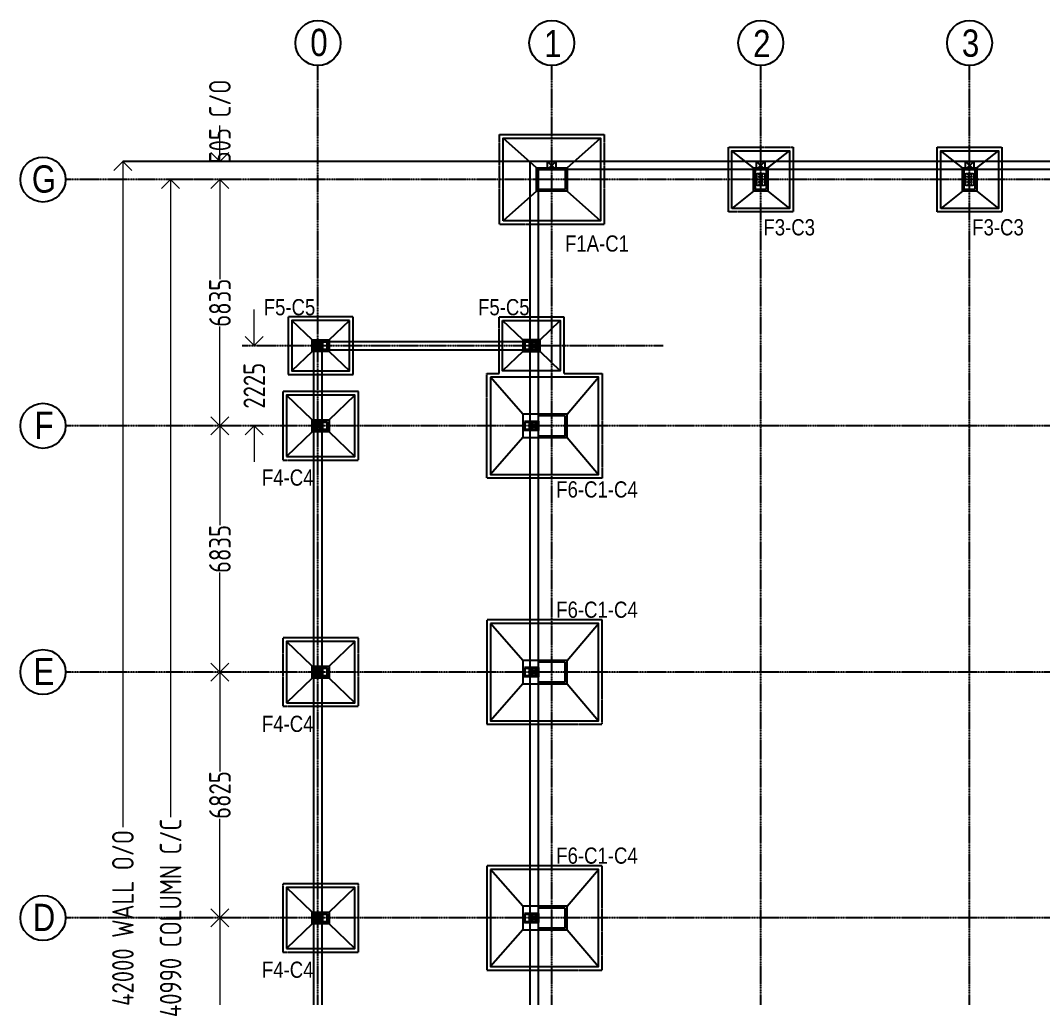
# Model space of a CAD drawing. Header units: millimetres. Extents: x 3470347 to 5996549, y -3470518 to 17149644.
# Drawn here: x 4469810 to 4498179, y 6694243 to 6721364 of the extents above; entities that cross this region are included whole.
import ezdxf

# ---------------------------------------------------------------- set-up
doc = ezdxf.new("R2010")
doc.units = ezdxf.units.MM
doc.header["$MEASUREMENT"] = 0
doc.header["$PDMODE"] = 35
doc.header["$PDSIZE"] = -5
for name, pattern in [('CENTER', [50.8, 31.75, -6.35, 6.35, -6.35]), ('CENTER2', [1.125, 0.75, -0.125, 0.125, -0.125]), ('DASHED2', [0.375, 0.25, -0.125])]:
    doc.linetypes.add(name, pattern=pattern)
doc.layers.get('0').update_dxf_attribs({"linetype": 'CONTINUOUS', "lineweight": 25})
doc.layers.get('DEFPOINTS').update_dxf_attribs({"linetype": 'CONTINUOUS', "lineweight": 25})
for name, color, linetype, lineweight in [('L5', 10, 'CONTINUOUS', 40), ('PV_TEXT_ROMANS', 7, 'CONTINUOUS', 0), ('rDIMension', 1, 'CONTINUOUS', 18)]:
    doc.layers.add(name, color=color, linetype=linetype, lineweight=lineweight)
doc.layers.add('see level', color=2, linetype='CONTINUOUS')
doc.layers.add('SnT-CENTER2', color=8, linetype='CENTER')
doc.styles.add('DIM', font='geniso.shx', dxfattribs={"width": 0.85})
doc.styles.add('J.P', font='ARIALN.TTF')
doc.dimstyles.new('ST-100', dxfattribs={"dimscale": 100, "dimtxt": 7, "dimasz": 5, "dimexe": 0.18, "dimexo": 0.0625, "dimgap": 0.2, "dimtad": 0, "dimdec": 0, "dimzin": 0, "dimdsep": 46, "dimtxsty": 'DIM', "dimblk": 'OPEN90', "dimcen": 0.09, "dimclrd": 256, "dimclrt": 7, "dimadec": 0, "dimazin": 0, "dimtfac": 1, "dimtdec": 0, "dimtofl": 0, "dimtmove": 0, "dimatfit": 3, "dimldrblk": 'OPEN90', "dimfxl": 1, "dimtolj": 1, "dimtzin": 0, "dimlwd": -1, "dimarcsym": 0})

# ---------------------------------------------------------------- blocks, each defined once
blk = doc.blocks.new('_Open90')
at = {"color": 0, "linetype": 'ByBlock', "lineweight": -2}
for p, q in [((0, 0), (-1, 0)), ((-0.5, 0.5), (0, 0)), ((0, 0), (-0.5, -0.5))]:
    blk.add_line(p, q, dxfattribs=at)
blk = doc.blocks.new('*D1359')
at = {"layer": 'DEFPOINTS', "color": 0}
for p in [(4475347, 6696452), (4475716, 6696452), (4475716, 6689627)]:
    blk.add_point(p, dxfattribs=at)
at = {"layer": 'rDIMension', "color": 0, "lineweight": -2}
for p, q in [((4475716, 6696452), (4475347, 6696452)), ((4475716, 6689627), (4475347, 6689627))]:
    blk.add_line(p, q, dxfattribs=at)
at = {"layer": 'rDIMension'}
for p, q in [((4475347, 6695952), (4475347, 6693697)), ((4475347, 6690127), (4475347, 6692382))]:
    blk.add_line(p, q, dxfattribs=at)
at = {"layer": 'rDIMension', "xscale": 500, "yscale": 500, "zscale": 500}
for p, rotation in [((4475347, 6696452), 90), ((4475347, 6689627), 270)]:
    blk.add_blockref('_Open90', p, dxfattribs=dict(at, rotation=rotation))
at = {"layer": 'rDIMension', "color": 7, "insert": (4475347, 6693039), "char_height": 600, "attachment_point": 5, "rotation": 90, "style": 'DIM'}
blk.add_mtext('\\A1;6825', dxfattribs=at)
blk = doc.blocks.new('*D1360')
at = {"layer": 'DEFPOINTS', "color": 0}
for p in [(4475347, 6703277), (4475716, 6703277), (4475716, 6696452)]:
    blk.add_point(p, dxfattribs=at)
at = {"layer": 'rDIMension', "color": 0, "lineweight": -2}
for p, q in [((4475716, 6703277), (4475347, 6703277)), ((4475716, 6696452), (4475347, 6696452))]:
    blk.add_line(p, q, dxfattribs=at)
at = {"layer": 'rDIMension'}
for p, q in [((4475347, 6702777), (4475347, 6700522)), ((4475347, 6696952), (4475347, 6699207))]:
    blk.add_line(p, q, dxfattribs=at)
at = {"layer": 'rDIMension', "xscale": 500, "yscale": 500, "zscale": 500}
for p, rotation in [((4475347, 6703277), 90), ((4475347, 6696452), 270)]:
    blk.add_blockref('_Open90', p, dxfattribs=dict(at, rotation=rotation))
at = {"layer": 'rDIMension', "color": 7, "insert": (4475347, 6699864), "char_height": 600, "attachment_point": 5, "rotation": 90, "style": 'DIM'}
blk.add_mtext('\\A1;6825', dxfattribs=at)
blk = doc.blocks.new('*D1361')
at = {"layer": 'DEFPOINTS', "color": 0}
for p in [(4475347, 6710112), (4475716, 6710112), (4475716, 6703277)]:
    blk.add_point(p, dxfattribs=at)
at = {"layer": 'rDIMension', "color": 0, "lineweight": -2}
for p, q in [((4475716, 6710112), (4475347, 6710112)), ((4475716, 6703277), (4475347, 6703277))]:
    blk.add_line(p, q, dxfattribs=at)
at = {"layer": 'rDIMension'}
for p, q in [((4475347, 6709612), (4475347, 6707352)), ((4475347, 6703777), (4475347, 6706037))]:
    blk.add_line(p, q, dxfattribs=at)
at = {"layer": 'rDIMension', "xscale": 500, "yscale": 500, "zscale": 500}
for p, rotation in [((4475347, 6710112), 90), ((4475347, 6703277), 270)]:
    blk.add_blockref('_Open90', p, dxfattribs=dict(at, rotation=rotation))
at = {"layer": 'rDIMension', "color": 7, "insert": (4475347, 6706694), "char_height": 600, "attachment_point": 5, "rotation": 90, "style": 'DIM'}
blk.add_mtext('\\A1;6835', dxfattribs=at)
blk = doc.blocks.new('*D1362')
at = {"layer": 'DEFPOINTS', "color": 0}
for p in [(4475347, 6716947), (4475716, 6716947), (4475716, 6710112)]:
    blk.add_point(p, dxfattribs=at)
at = {"layer": 'rDIMension', "color": 0, "lineweight": -2}
for p, q in [((4475716, 6716947), (4475347, 6716947)), ((4475716, 6710112), (4475347, 6710112))]:
    blk.add_line(p, q, dxfattribs=at)
at = {"layer": 'rDIMension'}
for p, q in [((4475347, 6716447), (4475347, 6714187)), ((4475347, 6710612), (4475347, 6712872))]:
    blk.add_line(p, q, dxfattribs=at)
at = {"layer": 'rDIMension', "xscale": 500, "yscale": 500, "zscale": 500}
for p, rotation in [((4475347, 6716947), 90), ((4475347, 6710112), 270)]:
    blk.add_blockref('_Open90', p, dxfattribs=dict(at, rotation=rotation))
at = {"layer": 'rDIMension', "color": 7, "insert": (4475347, 6713529), "char_height": 600, "attachment_point": 5, "rotation": 90, "style": 'DIM'}
blk.add_mtext('\\A1;6835', dxfattribs=at)
blk = doc.blocks.new('*D1363')
at = {"layer": 'DEFPOINTS', "color": 0}
for p in [(4473979, 6716947), (4474564, 6716947), (4473979, 6675957)]:
    blk.add_point(p, dxfattribs=at)
at = {"layer": 'rDIMension', "color": 0, "lineweight": -2}
for p, q in [((4474564, 6716947), (4473979, 6716947)), ((4473979, 6675957), (4473979, 6675957))]:
    blk.add_line(p, q, dxfattribs=at)
at = {"layer": 'rDIMension'}
for p, q in [((4473979, 6716447), (4473979, 6699253)), ((4473979, 6676457), (4473979, 6693651))]:
    blk.add_line(p, q, dxfattribs=at)
at = {"layer": 'rDIMension', "xscale": 500, "yscale": 500, "zscale": 500}
for p, rotation in [((4473979, 6716947), 90), ((4473979, 6675957), 270)]:
    blk.add_blockref('_Open90', p, dxfattribs=dict(at, rotation=rotation))
at = {"layer": 'rDIMension', "color": 7, "insert": (4473979, 6696452), "char_height": 600, "attachment_point": 5, "rotation": 90, "style": 'DIM'}
blk.add_mtext('\\A1;40990 COLUMN C/C', dxfattribs=at)
blk = doc.blocks.new('*D1364')
at = {"layer": 'DEFPOINTS', "color": 0}
for p in [(4472655, 6717452), (4483953, 6717452), (4483953, 6675452)]:
    blk.add_point(p, dxfattribs=at)
at = {"layer": 'rDIMension', "color": 0, "lineweight": -2}
for p, q in [((4483953, 6717452), (4472655, 6717452)), ((4483953, 6675452), (4472655, 6675452))]:
    blk.add_line(p, q, dxfattribs=at)
at = {"layer": 'rDIMension'}
for p, q in [((4472655, 6716952), (4472655, 6698971)), ((4472655, 6675952), (4472655, 6693933))]:
    blk.add_line(p, q, dxfattribs=at)
at = {"layer": 'rDIMension', "xscale": 500, "yscale": 500, "zscale": 500}
for p, rotation in [((4472655, 6717452), 90), ((4472655, 6675452), 270)]:
    blk.add_blockref('_Open90', p, dxfattribs=dict(at, rotation=rotation))
at = {"layer": 'rDIMension', "color": 7, "insert": (4472655, 6696452), "char_height": 600, "attachment_point": 5, "rotation": 90, "style": 'DIM'}
blk.add_mtext('\\A1;42000 WALL O/O', dxfattribs=at)
blk = doc.blocks.new('BP33')
at = {"color": 3, "lineweight": 0}
for points in [[(2537412, -2957452), (2537412, -2957602), (2537418, -2957602), (2537418, -2957452)], [(2537418, -2957525), (2537718, -2957525), (2537718, -2957530), (2537418, -2957530)], [(2537724, -2957452), (2537724, -2957602), (2537718, -2957602), (2537718, -2957452)]]:
    blk.add_lwpolyline(points, close=True, dxfattribs=at)
at = {"color": 4, "lineweight": 0}
for points in [[(2537564, -2957525), (2537564, -2957465), (2537572, -2957465), (2537572, -2957525)], [(2537564, -2957530), (2537564, -2957590), (2537572, -2957590), (2537572, -2957530)]]:
    blk.add_lwpolyline(points, close=True, dxfattribs=at)
at = {"color": 2, "lineweight": 0}
for centre in [(2537493, -2957487), (2537493, -2957567), (2537643, -2957487), (2537643, -2957567)]:
    blk.add_circle(centre, 10, dxfattribs=at)
at = {"layer": 'see level', "color": 8, "linetype": 'CENTER2', "lineweight": 0, "ltscale": 0.1}
for p, q in [((2537743, -2957487), (2537393, -2957487)), ((2537393, -2957567), (2537743, -2957567)), ((2537493, -2957427), (2537493, -2957627)), ((2537643, -2957427), (2537643, -2957627))]:
    blk.add_line(p, q, dxfattribs=at)
at = {"layer": 'see level', "color": 1, "linetype": 'ByBlock', "lineweight": 0}
blk.add_lwpolyline([(2537393, -2957427), (2537393, -2957627), (2537743, -2957627), (2537743, -2957427)], close=True, dxfattribs=at)
blk = doc.blocks.new('*D1332')
at = {"layer": 'DEFPOINTS', "color": 0}
for p in [(4476300, 6712337), (4476300, 6712337), (4476300, 6710112)]:
    blk.add_point(p, dxfattribs=at)
at = {"layer": 'rDIMension'}
for p, q in [((4476300, 6712837), (4476300, 6713337)), ((4476300, 6709612), (4476300, 6709112))]:
    blk.add_line(p, q, dxfattribs=at)
at = {"layer": 'rDIMension', "color": 0, "lineweight": -2}
for p, q in [((4476300, 6712337), (4476300, 6712337)), ((4476300, 6710112), (4476300, 6710112))]:
    blk.add_line(p, q, dxfattribs=at)
at = {"layer": 'rDIMension', "xscale": 500, "yscale": 500, "zscale": 500}
for p, rotation in [((4476300, 6712337), 270), ((4476300, 6710112), 90)]:
    blk.add_blockref('_Open90', p, dxfattribs=dict(at, rotation=rotation))
at = {"layer": 'rDIMension', "color": 7, "insert": (4476300, 6711224), "char_height": 600, "attachment_point": 5, "rotation": 90, "style": 'DIM'}
blk.add_mtext('\\A1;2225', dxfattribs=at)
blk = doc.blocks.new('*D1341')
at = {"layer": 'DEFPOINTS', "color": 0}
for p in [(4475347, 6717452), (4475769, 6717452), (4475769, 6716947)]:
    blk.add_point(p, dxfattribs=at)
at = {"layer": 'rDIMension'}
for p, q in [((4475347, 6717952), (4475347, 6718452)), ((4475347, 6716447), (4475347, 6715947))]:
    blk.add_line(p, q, dxfattribs=at)
at = {"layer": 'rDIMension', "color": 0, "lineweight": -2}
for p, q in [((4475769, 6717452), (4475347, 6717452)), ((4475769, 6716947), (4475347, 6716947))]:
    blk.add_line(p, q, dxfattribs=at)
at = {"layer": 'rDIMension', "xscale": 500, "yscale": 500, "zscale": 500}
for p, rotation in [((4475347, 6717452), 270), ((4475347, 6716947), 90)]:
    blk.add_blockref('_Open90', p, dxfattribs=dict(at, rotation=rotation))
at = {"layer": 'rDIMension', "color": 7, "insert": (4475347, 6718559), "char_height": 600, "attachment_point": 5, "rotation": 90, "style": 'DIM'}
blk.add_mtext('\\A1;505 C/O', dxfattribs=at)

msp = doc.modelspace()

# ---------------------------------------------------------------- linework, layer by layer
at = {"color": 7, "linetype": 'DASHED2'}
for points in [[(4483107.76, 6715696.99), (4483107.76, 6718196.99), (4486007.76, 6718196.99), (4486007.76, 6715696.99)], [(4489457.76, 6716046.99), (4489457.76, 6717846.99), (4491257.76, 6717846.99), (4491257.76, 6716046.99)], [(4495252.76, 6716046.99), (4495252.76, 6717846.99), (4497052.76, 6717846.99), (4497052.76, 6716046.99)], [(4479042.76, 6713136.99), (4477242.76, 6713136.99), (4477242.76, 6711536.99), (4479042.76, 6711536.99)], [(4477092.76, 6709161.99), (4479192.76, 6709161.99), (4479192.76, 6711061.99), (4477092.76, 6711061.99)], [(4482752.76, 6704726.99), (4482752.76, 6701826.99), (4485952.76, 6701826.99), (4485952.76, 6704726.99)], [(4477092.76, 6702326.99), (4479192.76, 6702326.99), (4479192.76, 6704226.99), (4477092.76, 6704226.99)], [(4482752.76, 6697901.99), (4482752.76, 6695001.99), (4485952.76, 6695001.99), (4485952.76, 6697901.99)], [(4477092.76, 6695501.99), (4479192.76, 6695501.99), (4479192.76, 6697401.99), (4477092.76, 6697401.99)]]:
    msp.add_lwpolyline(points, close=True, dxfattribs=at)
at = {"color": 30}
for points in [[(4483207.76, 6715796.99), (4483207.76, 6718096.99), (4485907.76, 6718096.99), (4485907.76, 6715796.99)], [(4489557.76, 6716146.99), (4489557.76, 6717746.99), (4491157.76, 6717746.99), (4491157.76, 6716146.99)], [(4495352.76, 6716146.99), (4495352.76, 6717746.99), (4496952.76, 6717746.99), (4496952.76, 6716146.99)], [(4484982.76, 6716621.99), (4484132.76, 6716621.99), (4484132.76, 6717271.99), (4484982.76, 6717271.99)], [(4490557.76, 6716621.99), (4490157.76, 6716621.99), (4490157.76, 6717271.99), (4490557.76, 6717271.99)], [(4496352.76, 6716621.99), (4495952.76, 6716621.99), (4495952.76, 6717271.99), (4496352.76, 6717271.99)], [(4478942.76, 6713036.99), (4477342.76, 6713036.99), (4477342.76, 6711636.99), (4478942.76, 6711636.99)], [(4483192.76, 6713036.99), (4484792.76, 6713036.99), (4484792.76, 6711636.99), (4483192.76, 6711636.99)], [(4477902.76, 6712171.99), (4477902.76, 6712501.99), (4478382.76, 6712501.99), (4478382.76, 6712171.99)], [(4484232.76, 6712171.99), (4484232.76, 6712501.99), (4483752.76, 6712501.99), (4483752.76, 6712171.99)], [(4482852.76, 6711461.99), (4482852.76, 6708761.99), (4485852.76, 6708761.99), (4485852.76, 6711461.99)], [(4477192.76, 6709261.99), (4479092.76, 6709261.99), (4479092.76, 6710961.99), (4477192.76, 6710961.99)], [(4484982.76, 6710436.99), (4483752.76, 6710436.99), (4483752.76, 6709786.99), (4484982.76, 6709786.99)], [(4478382.76, 6710276.99), (4478382.76, 6709946.99), (4477902.76, 6709946.99), (4477902.76, 6710276.99)], [(4482852.76, 6704626.99), (4482852.76, 6701926.99), (4485852.76, 6701926.99), (4485852.76, 6704626.99)], [(4477192.76, 6702426.99), (4479092.76, 6702426.99), (4479092.76, 6704126.99), (4477192.76, 6704126.99)], [(4484982.76, 6703601.99), (4483752.76, 6703601.99), (4483752.76, 6702951.99), (4484982.76, 6702951.99)], [(4478382.76, 6703441.99), (4478382.76, 6703111.99), (4477902.76, 6703111.99), (4477902.76, 6703441.99)], [(4482852.76, 6697801.99), (4482852.76, 6695101.99), (4485852.76, 6695101.99), (4485852.76, 6697801.99)], [(4477192.76, 6695601.99), (4479092.76, 6695601.99), (4479092.76, 6697301.99), (4477192.76, 6697301.99)], [(4484982.76, 6696776.99), (4483752.76, 6696776.99), (4483752.76, 6696126.99), (4484982.76, 6696126.99)], [(4478382.76, 6696616.99), (4478382.76, 6696286.99), (4477902.76, 6696286.99), (4477902.76, 6696616.99)]]:
    msp.add_lwpolyline(points, close=True, dxfattribs=at)
for points in [[(4484132.76, 6717271.99), (4483207.76, 6718096.99)], [(4484982.76, 6717271.99), (4485907.76, 6718096.99)], [(4490157.76, 6717271.99), (4489557.76, 6717746.99)], [(4490557.76, 6717271.99), (4491157.76, 6717746.99)], [(4495952.76, 6717271.99), (4495352.76, 6717746.99)], [(4496352.76, 6717271.99), (4496952.76, 6717746.99)], [(4484132.76, 6716621.99), (4483207.76, 6715796.99)], [(4484982.76, 6716621.99), (4485907.76, 6715796.99)], [(4490157.76, 6716621.99), (4489557.76, 6716146.99)], [(4490557.76, 6716621.99), (4491157.76, 6716146.99)], [(4495952.76, 6716621.99), (4495352.76, 6716146.99)], [(4496352.76, 6716621.99), (4496952.76, 6716146.99)], [(4477902.76, 6712501.99), (4477342.76, 6713036.99)], [(4478382.76, 6712501.99), (4478942.76, 6713036.99)], [(4483752.76, 6712501.99), (4483192.76, 6713036.99)], [(4484232.76, 6712501.99), (4484792.76, 6713036.99)], [(4477902.76, 6712171.99), (4477342.76, 6711636.99)], [(4478382.76, 6712171.99), (4478942.76, 6711636.99)], [(4483752.76, 6712171.99), (4483192.76, 6711636.99)], [(4484232.76, 6712171.99), (4484792.76, 6711636.99)], [(4483752.76, 6710436.99), (4482852.76, 6711461.99)], [(4484982.76, 6710436.99), (4485852.76, 6711461.99)], [(4477902.76, 6710276.99), (4477192.76, 6710961.99)], [(4478382.76, 6710276.99), (4479092.76, 6710961.99)], [(4477902.76, 6709946.99), (4477192.76, 6709261.99)], [(4478382.76, 6709946.99), (4479092.76, 6709261.99)], [(4483752.76, 6709786.99), (4482852.76, 6708761.99)], [(4484982.76, 6709786.99), (4485852.76, 6708761.99)], [(4483752.76, 6703601.99), (4482852.76, 6704626.99)], [(4484982.76, 6703601.99), (4485852.76, 6704626.99)], [(4477902.76, 6703441.99), (4477192.76, 6704126.99)], [(4478382.76, 6703441.99), (4479092.76, 6704126.99)], [(4477902.76, 6703111.99), (4477192.76, 6702426.99)], [(4478382.76, 6703111.99), (4479092.76, 6702426.99)], [(4483752.76, 6702951.99), (4482852.76, 6701926.99)], [(4484982.76, 6702951.99), (4485852.76, 6701926.99)], [(4483752.76, 6696776.99), (4482852.76, 6697801.99)], [(4484982.76, 6696776.99), (4485852.76, 6697801.99)], [(4477902.76, 6696616.99), (4477192.76, 6697301.99)], [(4478382.76, 6696616.99), (4479092.76, 6697301.99)], [(4477902.76, 6696286.99), (4477192.76, 6695601.99)], [(4478382.76, 6696286.99), (4479092.76, 6695601.99)], [(4483752.76, 6696126.99), (4482852.76, 6695101.99)], [(4484982.76, 6696126.99), (4485852.76, 6695101.99)]]:
    msp.add_lwpolyline(points, dxfattribs=at)
at = {"color": 8}
for points in [[(4483952.76, 6675451.99), (4519952.76, 6675451.99), (4519952.76, 6717451.99), (4483952.76, 6717451.99)], [(4483952.76, 6675451.99), (4519952.76, 6675451.99), (4519952.76, 6717451.99), (4483952.76, 6717451.99)], [(4484182.76, 6675681.99), (4519722.76, 6675681.99), (4519722.76, 6717221.99), (4484182.76, 6717221.99)], [(4477952.76, 6712451.99), (4484182.76, 6712451.99), (4484182.76, 6680451.99), (4477952.76, 6680451.99)], [(4478182.76, 6712221.99), (4483952.76, 6712221.99), (4483952.76, 6680681.99), (4478182.76, 6680681.99)]]:
    msp.add_lwpolyline(points, close=True, dxfattribs=at)
at = {"color": 6}
for points in [[(4484442.76, 6717451.99), (4484672.76, 6717451.99), (4484672.76, 6717221.99), (4484442.76, 6717221.99)], [(4490242.76, 6717451.99), (4490472.76, 6717451.99), (4490472.76, 6717221.99), (4490242.76, 6717221.99)], [(4496037.76, 6717451.99), (4496267.76, 6717451.99), (4496267.76, 6717221.99), (4496037.76, 6717221.99)], [(4483952.76, 6709996.99), (4484182.76, 6709996.99), (4484182.76, 6710226.99), (4483952.76, 6710226.99)], [(4483952.76, 6703161.99), (4484182.76, 6703161.99), (4484182.76, 6703391.99), (4483952.76, 6703391.99)], [(4483952.76, 6696336.99), (4484182.76, 6696336.99), (4484182.76, 6696566.99), (4483952.76, 6696566.99)]]:
    msp.add_lwpolyline(points, close=True, dxfattribs=at)
for points in [[(4484442.76, 6717221.99), (4484672.76, 6717451.99)], [(4484442.76, 6717451.99), (4484672.76, 6717221.99)], [(4490242.76, 6717221.99), (4490472.76, 6717451.99)], [(4490242.76, 6717451.99), (4490472.76, 6717221.99)], [(4496037.76, 6717221.99), (4496267.76, 6717451.99)], [(4496037.76, 6717451.99), (4496267.76, 6717221.99)], [(4483952.76, 6710226.99), (4484182.76, 6709996.99)], [(4483952.76, 6709996.99), (4484182.76, 6710226.99)], [(4483952.76, 6703391.99), (4484182.76, 6703161.99)], [(4483952.76, 6703161.99), (4484182.76, 6703391.99)], [(4483952.76, 6696566.99), (4484182.76, 6696336.99)], [(4483952.76, 6696336.99), (4484182.76, 6696566.99)]]:
    msp.add_lwpolyline(points, dxfattribs=at)
at = {"color": 7, "linetype": 'DASHED2'}
for points in [[(4483092.76, 6711561.99), (4483092.76, 6713136.99), (4484892.76, 6713136.99), (4484892.76, 6711561.99)], [(4484892.76, 6711561.99), (4485952.76, 6711561.99), (4485952.76, 6708661.99), (4482752.76, 6708661.99), (4482752.76, 6711561.99), (4483092.76, 6711561.99)]]:
    msp.add_lwpolyline(points, dxfattribs=at)
at = {"color": 1, "linetype": 'ByBlock'}
for centre in [(4478067.76, 6720738.39), (4484557.76, 6720738.39), (4490357.76, 6720738.39), (4496152.76, 6720738.39), (4470435.27, 6716946.99), (4470435.27, 6710111.99), (4470435.27, 6703276.99), (4470435.27, 6696451.99)]:
    msp.add_circle(centre, 625.12, dxfattribs=at)
at = {"layer": 'L5'}
for points in [[(4478182.76, 6712451.99), (4477952.76, 6712451.99), (4477952.76, 6712221.99), (4478182.76, 6712221.99)], [(4478332.76, 6712221.99), (4478332.76, 6712451.99), (4477952.76, 6712451.99), (4477952.76, 6712221.99)], [(4483802.76, 6712221.99), (4483802.76, 6712451.99), (4484182.76, 6712451.99), (4484182.76, 6712221.99)], [(4483952.76, 6712451.99), (4484182.76, 6712451.99), (4484182.76, 6712221.99), (4483952.76, 6712221.99)], [(4478182.76, 6709996.99), (4477952.76, 6709996.99), (4477952.76, 6710226.99), (4478182.76, 6710226.99)], [(4478332.76, 6710226.99), (4478332.76, 6709996.99), (4477952.76, 6709996.99), (4477952.76, 6710226.99)], [(4483802.76, 6710226.99), (4483802.76, 6709996.99), (4484182.76, 6709996.99), (4484182.76, 6710226.99)], [(4483952.76, 6709996.99), (4484182.76, 6709996.99), (4484182.76, 6710226.99), (4483952.76, 6710226.99)], [(4478182.76, 6703161.99), (4477952.76, 6703161.99), (4477952.76, 6703391.99), (4478182.76, 6703391.99)], [(4478332.76, 6703391.99), (4478332.76, 6703161.99), (4477952.76, 6703161.99), (4477952.76, 6703391.99)], [(4483802.76, 6703391.99), (4483802.76, 6703161.99), (4484182.76, 6703161.99), (4484182.76, 6703391.99)], [(4483952.76, 6703161.99), (4484182.76, 6703161.99), (4484182.76, 6703391.99), (4483952.76, 6703391.99)], [(4478182.76, 6696336.99), (4477952.76, 6696336.99), (4477952.76, 6696566.99), (4478182.76, 6696566.99)], [(4478332.76, 6696566.99), (4478332.76, 6696336.99), (4477952.76, 6696336.99), (4477952.76, 6696566.99)], [(4483802.76, 6696566.99), (4483802.76, 6696336.99), (4484182.76, 6696336.99), (4484182.76, 6696566.99)], [(4483952.76, 6696336.99), (4484182.76, 6696336.99), (4484182.76, 6696566.99), (4483952.76, 6696566.99)]]:
    msp.add_lwpolyline(points, close=True, dxfattribs=at)
for points in [[(4478182.76, 6712221.99), (4477952.76, 6712451.99)], [(4478182.76, 6712451.99), (4477952.76, 6712221.99)], [(4483952.76, 6712221.99), (4484182.76, 6712451.99)], [(4483952.76, 6712451.99), (4484182.76, 6712221.99)], [(4478182.76, 6710226.99), (4477952.76, 6709996.99)], [(4478182.76, 6709996.99), (4477952.76, 6710226.99)], [(4483952.76, 6710226.99), (4484182.76, 6709996.99)], [(4483952.76, 6709996.99), (4484182.76, 6710226.99)], [(4478182.76, 6703391.99), (4477952.76, 6703161.99)], [(4478182.76, 6703161.99), (4477952.76, 6703391.99)], [(4483952.76, 6703391.99), (4484182.76, 6703161.99)], [(4483952.76, 6703161.99), (4484182.76, 6703391.99)], [(4478182.76, 6696566.99), (4477952.76, 6696336.99)], [(4478182.76, 6696336.99), (4477952.76, 6696566.99)], [(4483952.76, 6696566.99), (4484182.76, 6696336.99)], [(4483952.76, 6696336.99), (4484182.76, 6696566.99)]]:
    msp.add_lwpolyline(points, dxfattribs=at)
at = {"layer": 'see level', "color": 5, "linetype": 'ByBlock'}
for points in [[(4484932.76, 6716671.99), (4484182.76, 6716671.99), (4484182.76, 6717221.99), (4484932.76, 6717221.99)], [(4490507.76, 6716671.99), (4490207.76, 6716671.99), (4490207.76, 6717221.99), (4490507.76, 6717221.99)], [(4496302.76, 6716671.99), (4496002.76, 6716671.99), (4496002.76, 6717221.99), (4496302.76, 6717221.99)], [(4484932.76, 6710386.99), (4484182.76, 6710386.99), (4484182.76, 6709836.99), (4484932.76, 6709836.99)], [(4484932.76, 6703551.99), (4484182.76, 6703551.99), (4484182.76, 6703001.99), (4484932.76, 6703001.99)], [(4484932.76, 6696726.99), (4484182.76, 6696726.99), (4484182.76, 6696176.99), (4484932.76, 6696176.99)]]:
    msp.add_lwpolyline(points, close=True, dxfattribs=at)
at = {"layer": 'SnT-CENTER2', "color": 8, "ltscale": 0.9}
for p, q in [((4478067.76, 6668497.44), (4478067.76, 6720113.27)), ((4484557.76, 6668497.44), (4484557.76, 6720113.27)), ((4490357.76, 6668497.44), (4490357.76, 6720113.27)), ((4496152.76, 6668497.44), (4496152.76, 6720113.27)), ((4522883.55, 6716946.99), (4471060.39, 6716946.99)), ((4522883.55, 6710111.99), (4471060.39, 6710111.99)), ((4522883.55, 6703276.99), (4471060.39, 6703276.99)), ((4522883.55, 6696451.99), (4471060.39, 6696451.99))]:
    msp.add_line(p, q, dxfattribs=at)
msp.add_lwpolyline([(4475966.96, 6712336.99), (4487645.91, 6712336.99)], dxfattribs=at)

# ---------------------------------------------------------------- block references
at = {"color": 3, "xscale": -1, "rotation": 270}
for p in [(7447884.8, 4179379.44), (7453679.8, 4179379.44)]:
    msp.add_blockref('BP33', p, dxfattribs=at)

# ---------------------------------------------------------------- texts
at = {"layer": 'PV_TEXT_ROMANS', "style": 'J.P'}
for s, insert, char_height, width, attachment_point in [('\\pxqc;0', (4477313.28, 6721131.58), 756, 1565.5783, 1), ('\\pxqc;1', (4483803.28, 6720345.19), 756, 1565.5783, 7), ('\\pxqc;2', (4489603.28, 6720345.19), 756, 1565.5783, 7), ('\\pxqc;3', (4495398.28, 6720345.19), 756, 1565.5783, 7), ('\\pxqc;G', (4469680.79, 6717340.19), 756, 1565.5783, 1), ('\\pxqc;F3-C3', (4489948.88, 6715390.98), 450, 2396.759, 7), ('\\pxqc;F3-C3', (4495743.88, 6715390.98), 450, 2396.759, 7), ('\\pxqc;{\\fArial Narrow|b0|i0|c0|p34;F1A-C1}', (4484613.07, 6714940.98), 450, 2396.759, 7), ('\\pxqc;F5-C5', (4478476.36, 6713173.41), 450, 2396.759, 9), ('\\pxqc;F5-C5', (4482028.05, 6713173.41), 450, 2396.759, 7), ('\\pxqc;F', (4469680.79, 6710505.19), 756, 1565.5783, 1), ('\\pxqc;F4-C4', (4476029.53, 6708900.82), 450, 2396.759, 1), ('\\pxqc;{\\fArial Narrow|b0|i0|c0|p34;F6-C1-C4}', (4484613.07, 6708572.21), 450, 2396.759, 1), ('\\pxqc;{\\fArial Narrow|b0|i0|c0|p34;F6-C1-C4}', (4484613.07, 6705233), 450, 2396.759, 1), ('\\pxqc;E', (4469680.79, 6703670.19), 756, 1565.5783, 1), ('\\pxqc;F4-C4', (4476029.53, 6702065.82), 450, 2396.759, 1), ('\\pxqc;{\\fArial Narrow|b0|i0|c0|p34;F6-C1-C4}', (4484613.07, 6698408), 450, 2396.759, 1), ('\\pxqc;D', (4469680.79, 6696845.19), 756, 1565.5783, 1), ('\\pxqc;F4-C4', (4476029.53, 6695240.82), 450, 2396.759, 1)]:
    msp.add_mtext(s, dxfattribs=dict(at, insert=insert, char_height=char_height, width=width, attachment_point=attachment_point))

# ---------------------------------------------------------------- dimensions: what is measured, and where the dimension line sits
at = {"layer": 'rDIMension', "color": 1}
dim = msp.add_linear_dim(base=(4475346.74, 6717451.99), p1=(4475768.85, 6716946.99), p2=(4475768.85, 6717451.99), angle=90, dimstyle='ST-100', override={"dimtxt": 6, "dimexe": 0, "dimexo": 0, "dimpost": ' C/O', "dimblk": 'Open90', "dimtmove": 1, "dimfxl": 1.25, "dimtfillclr": 256, "dimarcsym": 2}, dxfattribs=at)
dim.commit()
dim.dimension.update_dxf_attribs({"geometry": '*D1341', "text_midpoint": (4475346.5, 6718559.46), "dimtype": 160})
for base, p1, p2, text, picture, middle in [((4472654.81, 6717451.99), (4483952.76, 6675451.99), (4483952.76, 6717451.99), '<> WALL O/O', '*D1364', (4472654.81, 6696451.99)), ((4473979.26, 6716946.99), (4473979.26, 6675956.99), (4474563.76, 6716946.99), '<> COLUMN C/C', '*D1363', (4473979.26, 6696451.99))]:
    dim = msp.add_linear_dim(base=base, p1=p1, p2=p2, angle=90, text=text, dimstyle='ST-100', override={"dimtxt": 6, "dimexe": 0, "dimexo": 0, "dimtxsty": 'DIM', "dimblk": 'Open90', "dimtmove": 1, "dimfxl": 1.25, "dimtfillclr": 256, "dimarcsym": 2}, dxfattribs=at)
    dim.commit()
    dim.dimension.update_dxf_attribs({"geometry": picture, "text_midpoint": middle})
for base, p1, p2, picture, middle in [((4475346.74, 6716946.99), (4475716.25, 6710111.99), (4475716.25, 6716946.99), '*D1362', (4475346.74, 6713529.49)), ((4476300.09, 6712336.99), (4476300.09, 6710111.99), (4476300.09, 6712336.99), '*D1332', (4476300.09, 6711224.49)), ((4475346.74, 6710111.99), (4475716.25, 6703276.99), (4475716.25, 6710111.99), '*D1361', (4475346.74, 6706694.49)), ((4475346.74, 6703276.99), (4475716.25, 6696451.99), (4475716.25, 6703276.99), '*D1360', (4475346.74, 6699864.49)), ((4475346.74, 6696451.99), (4475716.25, 6689626.99), (4475716.25, 6696451.99), '*D1359', (4475346.74, 6693039.49))]:
    dim = msp.add_linear_dim(base=base, p1=p1, p2=p2, angle=90, dimstyle='ST-100', override={"dimtxt": 6, "dimexe": 0, "dimexo": 0, "dimblk": 'Open90', "dimtmove": 1, "dimfxl": 1.25, "dimtfillclr": 256, "dimarcsym": 2}, dxfattribs=at)
    dim.commit()
    dim.dimension.update_dxf_attribs({"geometry": picture, "text_midpoint": middle})

doc.saveas('drawing.dxf')
